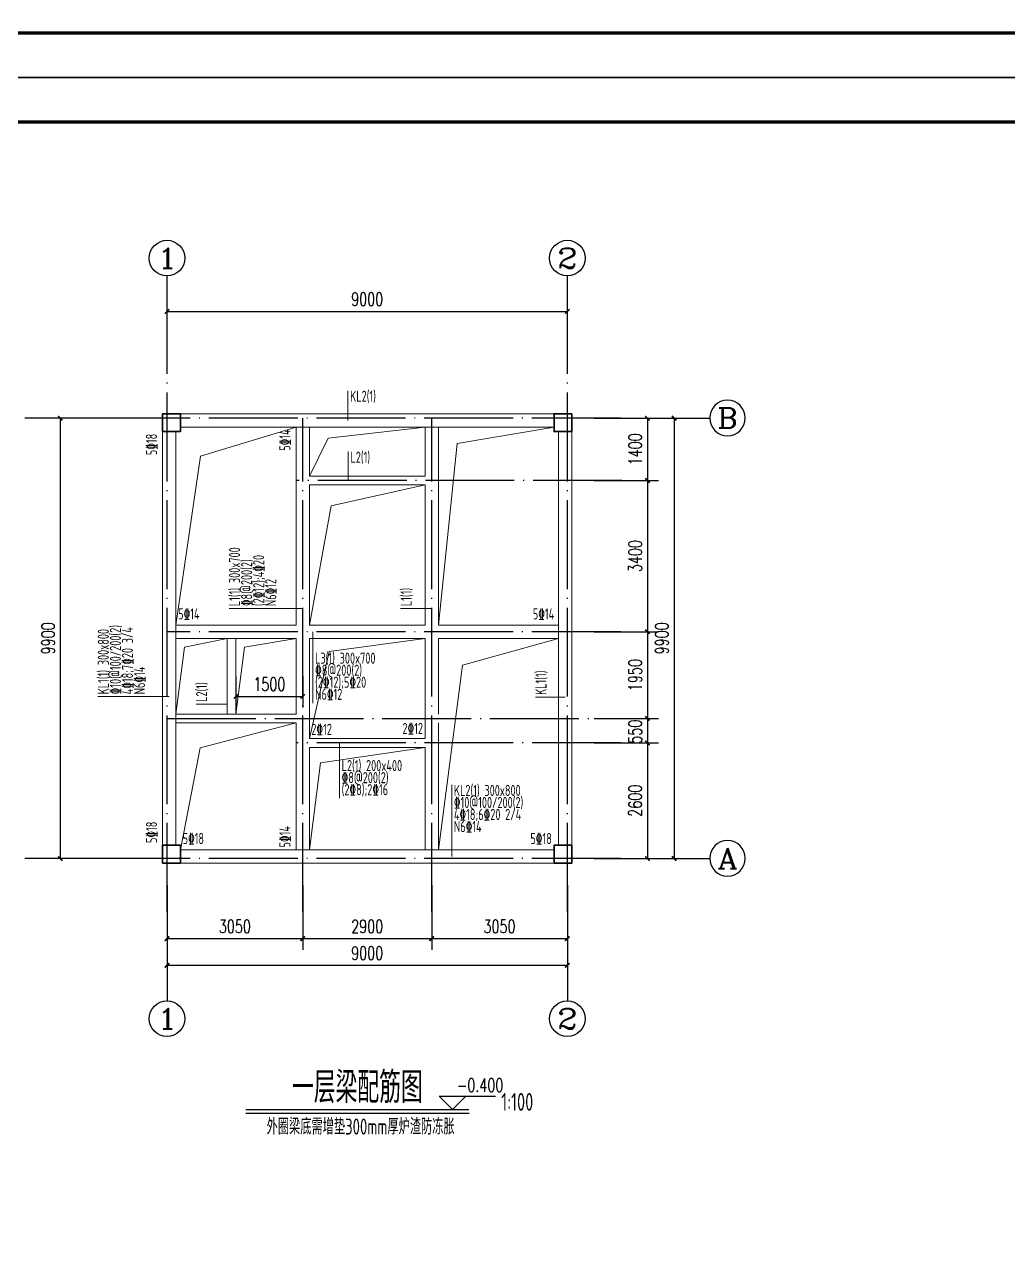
# Model space of a CAD drawing. Header units: millimetres. Extents: x -200227 to -56397, y -1079909 to -961109.
# Drawn here: x -147708 to -125595, y -1047078 to -1019321 of the extents above; entities that cross this region are included whole.
import ezdxf
from ezdxf.enums import TextEntityAlignment as Align

# ---------------------------------------------------------------- set-up
doc = ezdxf.new("R2010")
doc.units = ezdxf.units.MM
doc.header["$LTSCALE"] = 1000
doc.linetypes.add('DOTE', pattern=[2.42, 2, -0.2, 0.02, -0.2])
for name, color, linetype in [('AXIS', 3, 'Continuous'), ('AXIS_TEXT', 7, 'Continuous'), ('DIM', 3, 'Continuous'), ('DIM_ELEV', 3, 'Continuous'), ('DOTE', 8, 'DOTE'), ('PUB_TEXT', 7, 'Continuous'), ('TEXT', 7, 'Continuous'), ('图框线', 7, 'Continuous'), ('文字', 255, 'Continuous')]:
    doc.layers.add(name, color=color, linetype=linetype)
for name, color, linetype, lineweight in [('板洞边线', 253, 'Continuous', 18), ('梁原位标注', 7, 'Continuous', 18), ('梁名称编号', 2, 'Continuous', 18), ('梁标注引线', 2, 'Continuous', 18), ('梁集中标注', 2, 'Continuous', 18), ('砼柱', 2, 'Continuous', 35), ('砼梁', 4, 'Continuous', 18)]:
    doc.layers.add(name, color=color, linetype=linetype, lineweight=lineweight)
doc.styles.add('_TCH_AXIS', font='COMPLEX', dxfattribs={"bigfont": 'GBCBIG'})
doc.styles.add('_TCH_DIM', font='SIMPLEX', dxfattribs={"bigfont": 'GBCBIG'})
doc.styles.add('_TCH_DIM_T3', font='SIMPLEX', dxfattribs={"width": 0.705882, "bigfont": 'GBCBIG'})
doc.styles.add('COMPLEX', font='complex.shx', dxfattribs={"bigfont": 'gbcbig.shx'})
doc.styles.add('HZTXT_50', font='tssdeng2.shx', dxfattribs={"width": 0.7, "bigfont": 'hztxt.shx'})
doc.styles.add('TSSD_Dimension', font='tssdeng.shx', dxfattribs={"width": 0.7, "bigfont": 'hztxt.shx'})
doc.styles.add('样式 1', font='yjkeng.shx', dxfattribs={"width": 0.7, "height": 250, "bigfont": 'yjkchn.shx'})
doc.dimstyles.new('_TCH_ARCH&&100', dxfattribs={"dimtxt": 297.5, "dimasz": 100, "dimexe": 250, "dimexo": 300, "dimgap": 126.25, "dimtad": 1, "dimdec": 0, "dimzin": 0, "dimdsep": 46, "dimtxsty": '_TCH_DIM_T3', "dimblk": 'ARCHTICK', "dimcen": 0.09, "dimclrt": 7, "dimazin": 2, "dimtfac": 1, "dimtdec": 0, "dimtix": 1, "dimtmove": 2, "dimatfit": 3, "dimfxl": 1, "dimtolj": 1, "dimtzin": 0, "dimarcsym": 0})

# ---------------------------------------------------------------- blocks, each defined once
blk = doc.blocks.new('_ArchTick')
at = {"color": 0, "const_width": 0.35}
blk.add_lwpolyline([(-0.5, -0.5), (0.5, 0.5)], dxfattribs=at)
blk = doc.blocks.new('*D94')
at = {"layer": 'AXIS', "color": 0, "lineweight": -2, "transparency": 16777216}
for p, q in [((-144508, -1026968), (-144508, -1025518)), ((-135508, -1026968), (-135508, -1025518)), ((-144508, -1025768), (-135508, -1025768))]:
    blk.add_line(p, q, dxfattribs=at)
at = {"layer": 'Defpoints', "color": 0, "transparency": 16777216}
for p in [(-135508, -1025768), (-144508, -1027268), (-135508, -1027268)]:
    blk.add_point(p, dxfattribs=at)
at = {"layer": 'AXIS', "color": 0, "lineweight": -2, "transparency": 16777216, "xscale": 100, "yscale": 100, "zscale": 100, "rotation": 180}
blk.add_blockref('_ArchTick', (-144508, -1025768), dxfattribs=at)
at = {"layer": 'AXIS', "color": 0, "lineweight": -2, "transparency": 16777216, "xscale": 100, "yscale": 100, "zscale": 100}
blk.add_blockref('_ArchTick', (-135508, -1025768), dxfattribs=at)
at = {"layer": 'AXIS', "color": 7, "transparency": 16777216, "insert": (-140008, -1025493), "char_height": 297.5, "attachment_point": 5, "style": '_TCH_DIM_T3'}
blk.add_mtext('\\A1;9000', dxfattribs=at)
blk = doc.blocks.new('*D95')
at = {"layer": 'AXIS', "color": 0, "lineweight": -2, "transparency": 16777216}
for p, q in [((-144508, -1039268), (-144508, -1040718)), ((-135508, -1039268), (-135508, -1040718)), ((-144508, -1040468), (-135508, -1040468))]:
    blk.add_line(p, q, dxfattribs=at)
at = {"layer": 'Defpoints', "color": 0, "transparency": 16777216}
for p in [(-144508, -1038968), (-135508, -1038968), (-135508, -1040468)]:
    blk.add_point(p, dxfattribs=at)
at = {"layer": 'AXIS', "color": 0, "lineweight": -2, "transparency": 16777216, "xscale": 100, "yscale": 100, "zscale": 100, "rotation": 180}
blk.add_blockref('_ArchTick', (-144508, -1040468), dxfattribs=at)
at = {"layer": 'AXIS', "color": 0, "lineweight": -2, "transparency": 16777216, "xscale": 100, "yscale": 100, "zscale": 100}
blk.add_blockref('_ArchTick', (-135508, -1040468), dxfattribs=at)
at = {"layer": 'AXIS', "color": 7, "transparency": 16777216, "insert": (-140008, -1040193), "char_height": 297.5, "attachment_point": 5, "style": '_TCH_DIM_T3'}
blk.add_mtext('\\A1;9000', dxfattribs=at)
blk = doc.blocks.new('*D96')
at = {"layer": 'AXIS', "color": 0, "lineweight": -2, "transparency": 16777216}
for p, q in [((-145708, -1028168), (-147158, -1028168)), ((-146908, -1028168), (-146908, -1038068)), ((-145708, -1038068), (-147158, -1038068))]:
    blk.add_line(p, q, dxfattribs=at)
at = {"layer": 'Defpoints', "color": 0, "transparency": 16777216}
for p in [(-145408, -1028168), (-146908, -1038068), (-145408, -1038068)]:
    blk.add_point(p, dxfattribs=at)
at = {"layer": 'AXIS', "color": 0, "lineweight": -2, "transparency": 16777216, "xscale": 100, "yscale": 100, "zscale": 100}
for p, rotation in [((-146908, -1028168), 90), ((-146908, -1038068), 270)]:
    blk.add_blockref('_ArchTick', p, dxfattribs=dict(at, rotation=rotation))
at = {"layer": 'AXIS', "color": 7, "transparency": 16777216, "insert": (-147183, -1033118), "char_height": 297.5, "attachment_point": 5, "rotation": 90, "style": '_TCH_DIM_T3'}
blk.add_mtext('\\A1;9900', dxfattribs=at)
blk = doc.blocks.new('_AXISO')
blk.add_circle((0, 0), 0.5)
at = {"color": 7, "style": 'COMPLEX', "width": 1.041667}
blk.add_attdef('A', text='', height=0.56, dxfattribs=at).set_placement((-0.25, -0.28), (0.25, -0.28), align=Align.FIT)
blk = doc.blocks.new('*D97')
at = {"layer": 'AXIS', "color": 0, "lineweight": -2, "transparency": 16777216}
for p, q in [((-134308, -1028168), (-132858, -1028168)), ((-133108, -1028168), (-133108, -1038068)), ((-134308, -1038068), (-132858, -1038068))]:
    blk.add_line(p, q, dxfattribs=at)
at = {"layer": 'Defpoints', "color": 0, "transparency": 16777216}
for p in [(-134608, -1028168), (-134608, -1038068), (-133108, -1038068)]:
    blk.add_point(p, dxfattribs=at)
at = {"layer": 'AXIS', "color": 0, "lineweight": -2, "transparency": 16777216, "xscale": 100, "yscale": 100, "zscale": 100}
for p, rotation in [((-133108, -1028168), 90), ((-133108, -1038068), 270)]:
    blk.add_blockref('_ArchTick', p, dxfattribs=dict(at, rotation=rotation))
at = {"layer": 'AXIS', "color": 7, "transparency": 16777216, "insert": (-133383, -1033118), "char_height": 297.5, "attachment_point": 5, "rotation": 90, "style": '_TCH_DIM_T3'}
blk.add_mtext('\\A1;9900', dxfattribs=at)
blk = doc.blocks.new('*D98')
at = {"layer": 'AXIS', "color": 0, "lineweight": -2, "transparency": 16777216}
for p, q in [((-134908, -1032968), (-133458, -1032968)), ((-133708, -1032968), (-133708, -1034918)), ((-134908, -1034918), (-133458, -1034918))]:
    blk.add_line(p, q, dxfattribs=at)
at = {"layer": 'Defpoints', "color": 0, "transparency": 16777216}
for p in [(-135208, -1032968), (-135208, -1034918), (-133708, -1034918)]:
    blk.add_point(p, dxfattribs=at)
at = {"layer": 'AXIS', "color": 0, "lineweight": -2, "transparency": 16777216, "xscale": 100, "yscale": 100, "zscale": 100}
for p, rotation in [((-133708, -1032968), 90), ((-133708, -1034918), 270)]:
    blk.add_blockref('_ArchTick', p, dxfattribs=dict(at, rotation=rotation))
at = {"layer": 'AXIS', "color": 7, "transparency": 16777216, "insert": (-133983, -1033943), "char_height": 297.5, "attachment_point": 5, "rotation": 90, "style": '_TCH_DIM_T3'}
blk.add_mtext('\\A1;1950', dxfattribs=at)
blk = doc.blocks.new('*D99')
at = {"layer": 'AXIS', "color": 0, "lineweight": -2, "transparency": 16777216}
for p, q in [((-144508, -1038668), (-144508, -1040118)), ((-141458, -1038668), (-141458, -1040118)), ((-144508, -1039868), (-141458, -1039868))]:
    blk.add_line(p, q, dxfattribs=at)
at = {"layer": 'Defpoints', "color": 0, "transparency": 16777216}
for p in [(-144508, -1038368), (-141458, -1038368), (-141458, -1039868)]:
    blk.add_point(p, dxfattribs=at)
at = {"layer": 'AXIS', "color": 0, "lineweight": -2, "transparency": 16777216, "xscale": 100, "yscale": 100, "zscale": 100, "rotation": 180}
blk.add_blockref('_ArchTick', (-144508, -1039868), dxfattribs=at)
at = {"layer": 'AXIS', "color": 0, "lineweight": -2, "transparency": 16777216, "xscale": 100, "yscale": 100, "zscale": 100}
blk.add_blockref('_ArchTick', (-141458, -1039868), dxfattribs=at)
at = {"layer": 'AXIS', "color": 7, "transparency": 16777216, "insert": (-142983, -1039593), "char_height": 297.5, "attachment_point": 5, "style": '_TCH_DIM_T3'}
blk.add_mtext('\\A1;3050', dxfattribs=at)
blk = doc.blocks.new('*D100')
at = {"layer": 'AXIS', "color": 0, "lineweight": -2, "transparency": 16777216}
for p, q in [((-141458, -1038668), (-141458, -1040118)), ((-138558, -1038668), (-138558, -1040118)), ((-141458, -1039868), (-138558, -1039868))]:
    blk.add_line(p, q, dxfattribs=at)
at = {"layer": 'Defpoints', "color": 0, "transparency": 16777216}
for p in [(-141458, -1038368), (-138558, -1038368), (-138558, -1039868)]:
    blk.add_point(p, dxfattribs=at)
at = {"layer": 'AXIS', "color": 0, "lineweight": -2, "transparency": 16777216, "xscale": 100, "yscale": 100, "zscale": 100, "rotation": 180}
blk.add_blockref('_ArchTick', (-141458, -1039868), dxfattribs=at)
at = {"layer": 'AXIS', "color": 0, "lineweight": -2, "transparency": 16777216, "xscale": 100, "yscale": 100, "zscale": 100}
blk.add_blockref('_ArchTick', (-138558, -1039868), dxfattribs=at)
at = {"layer": 'AXIS', "color": 7, "transparency": 16777216, "insert": (-140008, -1039593), "char_height": 297.5, "attachment_point": 5, "style": '_TCH_DIM_T3'}
blk.add_mtext('\\A1;2900', dxfattribs=at)
blk = doc.blocks.new('*D101')
at = {"layer": 'AXIS', "color": 0, "lineweight": -2, "transparency": 16777216}
for p, q in [((-138558, -1038668), (-138558, -1040118)), ((-135508, -1038668), (-135508, -1040118)), ((-138558, -1039868), (-135508, -1039868))]:
    blk.add_line(p, q, dxfattribs=at)
at = {"layer": 'Defpoints', "color": 0, "transparency": 16777216}
for p in [(-138558, -1038368), (-135508, -1038368), (-135508, -1039868)]:
    blk.add_point(p, dxfattribs=at)
at = {"layer": 'AXIS', "color": 0, "lineweight": -2, "transparency": 16777216, "xscale": 100, "yscale": 100, "zscale": 100, "rotation": 180}
blk.add_blockref('_ArchTick', (-138558, -1039868), dxfattribs=at)
at = {"layer": 'AXIS', "color": 0, "lineweight": -2, "transparency": 16777216, "xscale": 100, "yscale": 100, "zscale": 100}
blk.add_blockref('_ArchTick', (-135508, -1039868), dxfattribs=at)
at = {"layer": 'AXIS', "color": 7, "transparency": 16777216, "insert": (-137033, -1039593), "char_height": 297.5, "attachment_point": 5, "style": '_TCH_DIM_T3'}
blk.add_mtext('\\A1;3050', dxfattribs=at)
blk = doc.blocks.new('*D102')
at = {"layer": 'AXIS', "color": 0, "lineweight": -2, "transparency": 16777216}
for p, q in [((-134908, -1028168), (-133458, -1028168)), ((-133708, -1028168), (-133708, -1029568)), ((-134908, -1029568), (-133458, -1029568))]:
    blk.add_line(p, q, dxfattribs=at)
at = {"layer": 'Defpoints', "color": 0, "transparency": 16777216}
for p in [(-135208, -1028168), (-135208, -1029568), (-133708, -1029568)]:
    blk.add_point(p, dxfattribs=at)
at = {"layer": 'AXIS', "color": 0, "lineweight": -2, "transparency": 16777216, "xscale": 100, "yscale": 100, "zscale": 100}
for p, rotation in [((-133708, -1028168), 90), ((-133708, -1029568), 270)]:
    blk.add_blockref('_ArchTick', p, dxfattribs=dict(at, rotation=rotation))
at = {"layer": 'AXIS', "color": 7, "transparency": 16777216, "insert": (-133983, -1028868), "char_height": 297.5, "attachment_point": 5, "rotation": 90, "style": '_TCH_DIM_T3'}
blk.add_mtext('\\A1;1400', dxfattribs=at)
blk = doc.blocks.new('*D103')
at = {"layer": 'AXIS', "color": 0, "lineweight": -2, "transparency": 16777216}
for p, q in [((-134908, -1029568), (-133458, -1029568)), ((-133708, -1029568), (-133708, -1032968)), ((-134908, -1032968), (-133458, -1032968))]:
    blk.add_line(p, q, dxfattribs=at)
at = {"layer": 'Defpoints', "color": 0, "transparency": 16777216}
for p in [(-135208, -1029568), (-135208, -1032968), (-133708, -1032968)]:
    blk.add_point(p, dxfattribs=at)
at = {"layer": 'AXIS', "color": 0, "lineweight": -2, "transparency": 16777216, "xscale": 100, "yscale": 100, "zscale": 100}
for p, rotation in [((-133708, -1029568), 90), ((-133708, -1032968), 270)]:
    blk.add_blockref('_ArchTick', p, dxfattribs=dict(at, rotation=rotation))
at = {"layer": 'AXIS', "color": 7, "transparency": 16777216, "insert": (-133983, -1031268), "char_height": 297.5, "attachment_point": 5, "rotation": 90, "style": '_TCH_DIM_T3'}
blk.add_mtext('\\A1;3400', dxfattribs=at)
blk = doc.blocks.new('*D104')
at = {"layer": 'AXIS', "color": 0, "lineweight": -2, "transparency": 16777216}
for p, q in [((-134908, -1035468), (-133458, -1035468)), ((-133708, -1035468), (-133708, -1038068)), ((-134908, -1038068), (-133458, -1038068))]:
    blk.add_line(p, q, dxfattribs=at)
at = {"layer": 'Defpoints', "color": 0, "transparency": 16777216}
for p in [(-135208, -1035468), (-135208, -1038068), (-133708, -1038068)]:
    blk.add_point(p, dxfattribs=at)
at = {"layer": 'AXIS', "color": 0, "lineweight": -2, "transparency": 16777216, "xscale": 100, "yscale": 100, "zscale": 100}
for p, rotation in [((-133708, -1035468), 90), ((-133708, -1038068), 270)]:
    blk.add_blockref('_ArchTick', p, dxfattribs=dict(at, rotation=rotation))
at = {"layer": 'AXIS', "color": 7, "transparency": 16777216, "insert": (-133983, -1036768), "char_height": 297.5, "attachment_point": 5, "rotation": 90, "style": '_TCH_DIM_T3'}
blk.add_mtext('\\A1;2600', dxfattribs=at)
blk = doc.blocks.new('*D105')
at = {"layer": 'AXIS', "color": 0, "lineweight": -2, "transparency": 16777216}
for p, q in [((-134908, -1034918), (-133458, -1034918)), ((-133708, -1034918), (-133708, -1035468)), ((-134908, -1035468), (-133458, -1035468))]:
    blk.add_line(p, q, dxfattribs=at)
at = {"layer": 'Defpoints', "color": 0, "transparency": 16777216}
for p in [(-135208, -1034918), (-135208, -1035468), (-133708, -1035468)]:
    blk.add_point(p, dxfattribs=at)
at = {"layer": 'AXIS', "color": 0, "lineweight": -2, "transparency": 16777216, "xscale": 100, "yscale": 100, "zscale": 100}
for p, rotation in [((-133708, -1034918), 90), ((-133708, -1035468), 270)]:
    blk.add_blockref('_ArchTick', p, dxfattribs=dict(at, rotation=rotation))
at = {"layer": 'AXIS', "color": 7, "transparency": 16777216, "insert": (-133983, -1035215), "char_height": 297.5, "attachment_point": 5, "rotation": 90, "style": '_TCH_DIM_T3'}
blk.add_mtext('\\A1;550', dxfattribs=at)
blk = doc.blocks.new('图框1')
at = {"layer": '图框线'}
blk.add_lwpolyline([(444470, -85144), (528570, -85144), (528570, -25744), (444470, -25744)], close=True, dxfattribs=at)
at = {"layer": '图框线', "const_width": 80}
blk.add_lwpolyline([(446970, -84144), (527570, -84144), (527570, -26744), (446970, -26744)], close=True, dxfattribs=at)
blk.add_lwpolyline([(446970, -84144), (527570, -84144), (527570, -26744), (446970, -26744)], close=True, dxfattribs=at)
blk = doc.blocks.new('*D88')
at = {"layer": 'AXIS', "color": 0, "lineweight": -2, "transparency": 16777216}
for p, q in [((-142958, -1033976), (-142958, -1034675)), ((-141458, -1033976), (-141458, -1034675)), ((-142958, -1034425), (-141458, -1034425))]:
    blk.add_line(p, q, dxfattribs=at)
at = {"layer": 'Defpoints', "color": 0, "transparency": 16777216}
for p in [(-142958, -1033676), (-141458, -1033676), (-141458, -1034425)]:
    blk.add_point(p, dxfattribs=at)
at = {"layer": 'AXIS', "color": 0, "lineweight": -2, "transparency": 16777216, "xscale": 100, "yscale": 100, "zscale": 100, "rotation": 180}
blk.add_blockref('_ArchTick', (-142958, -1034425), dxfattribs=at)
at = {"layer": 'AXIS', "color": 0, "lineweight": -2, "transparency": 16777216, "xscale": 100, "yscale": 100, "zscale": 100}
blk.add_blockref('_ArchTick', (-141458, -1034425), dxfattribs=at)
at = {"layer": 'AXIS', "color": 7, "transparency": 16777216, "insert": (-142208, -1034150), "char_height": 297.5, "attachment_point": 5, "style": '_TCH_DIM_T3'}
blk.add_mtext('\\A1;1500', dxfattribs=at)

msp = doc.modelspace()

# ---------------------------------------------------------------- linework, layer by layer
at = {"layer": 'AXIS'}
for p, q in [((-144507.8, -1026368.3), (-144507.8, -1024968.3)), ((-135507.8, -1026368.3), (-135507.8, -1024968.3)), ((-146307.6, -1028168.3), (-147707.6, -1028168.3)), ((-133707.9, -1028168.3), (-132307.9, -1028168.3)), ((-146307.6, -1038068.3), (-147707.6, -1038068.3)), ((-133707.9, -1038068.3), (-132307.9, -1038068.3)), ((-144507.8, -1039868.3), (-144507.8, -1041268.3)), ((-135507.8, -1039868.3), (-135507.8, -1041268.3))]:
    msp.add_line(p, q, dxfattribs=at)
at = {"layer": 'DIM', "linetype": 'Continuous'}
msp.add_line((-142739.4, -1043793.1), (-137717.9, -1043793.1), dxfattribs=at)
at = {"layer": 'DIM', "linetype": 'Continuous', "const_width": 35}
msp.add_lwpolyline([(-142739.4, -1043713.1), (-137717.9, -1043713.1)], dxfattribs=at)
at = {"layer": 'DIM_ELEV'}
for p, q in [((-138087.1, -1043713.1), (-138387.1, -1043413.1)), ((-138387.1, -1043413.1), (-137121.1, -1043413.1)), ((-138087.1, -1043713.1), (-137787.1, -1043413.1))]:
    msp.add_line(p, q, dxfattribs=at)
at = {"layer": 'DOTE', "color": 253, "linetype": 'DOTE'}
for p, q in [((-144507.8, -1039268.3), (-144507.8, -1026968.3)), ((-135507.8, -1039268.3), (-135507.8, -1026968.3)), ((-134307.8, -1028168.3), (-145707.6, -1028168.3)), ((-141457.8, -1039268.3), (-141457.8, -1028168.3)), ((-138557.8, -1039268.3), (-138557.8, -1028168.3)), ((-134280.5, -1029568.3), (-141607.6, -1029568.3)), ((-134307.8, -1032968.3), (-144507.8, -1032968.3)), ((-144507.8, -1034918.3), (-134307.8, -1034918.3)), ((-134302.8, -1035468.3), (-141607.6, -1035468.3)), ((-134307.8, -1038068.3), (-145707.6, -1038068.3))]:
    msp.add_line(p, q, dxfattribs=at)
at = {"layer": '板洞边线', "lineweight": 18}
for p, q in [((-144207.6, -1028468.3), (-144207.6, -1028368.3)), ((-141607.6, -1028368.3), (-143758.5, -1029022.5)), ((-140888.2, -1028620.2), (-138707.6, -1028368.3)), ((-135807.6, -1028368.3), (-137986.1, -1028739.8)), ((-135807.6, -1028368.3), (-135807.6, -1028389.8)), ((-144307.6, -1028468.3), (-144207.6, -1028468.3)), ((-141307.6, -1029468.3), (-140888.2, -1028620.2)), ((-137986.1, -1028739.8), (-138407.6, -1032818.3)), ((-143758.5, -1029022.5), (-144307.6, -1032818.3)), ((-140819.7, -1030141.2), (-138707.6, -1029668.3)), ((-141307.6, -1032818.3), (-140819.7, -1030141.2)), ((-144112.9, -1033313), (-143157.6, -1033118.3)), ((-142762.9, -1033313), (-141607.6, -1033118.3)), ((-140865.7, -1033410.2), (-138707.6, -1033118.3)), ((-137863.5, -1033719.5), (-135707.6, -1033118.3)), ((-144307.6, -1034818.3), (-144112.9, -1033313)), ((-142957.6, -1034818.3), (-142762.9, -1033313)), ((-141307.6, -1035368.3), (-140865.7, -1033410.2)), ((-138407.6, -1037868.3), (-137863.5, -1033719.5)), ((-141607.6, -1035018.3), (-143759.6, -1035580.3)), ((-143759.6, -1035580.3), (-144207.6, -1037868.3)), ((-141056.8, -1035919.1), (-138707.6, -1035568.3)), ((-141307.6, -1037868.3), (-141056.8, -1035919.1)), ((-144287.5, -1037768.3), (-144307.6, -1037768.3)), ((-144286.1, -1037768.3), (-144307.6, -1037768.3))]:
    msp.add_line(p, q, dxfattribs=at)
at = {"layer": '梁标注引线', "color": 6, "lineweight": 18}
for p, q in [((-140441.3, -1028218.3), (-140441.3, -1027549.1)), ((-146064.3, -1034426.9), (-144457.6, -1034426.9)), ((-135557.6, -1034439.7), (-136226.8, -1034439.7)), ((-138108.5, -1036411.6), (-138108.5, -1038018.3))]:
    msp.add_line(p, q, dxfattribs=at)
at = {"layer": '梁标注引线', "color": 3, "lineweight": 18}
for p, q in [((-140434.5, -1029568.3), (-140434.5, -1028920.2)), ((-143114.3, -1032443.3), (-141457.6, -1032443.3)), ((-138557.6, -1032443.3), (-139255.7, -1032443.3)), ((-141229, -1032968.3), (-141229, -1034575)), ((-143157.6, -1034596.4), (-143855.7, -1034596.4)), ((-140632.6, -1035468.3), (-140632.6, -1036707.4))]:
    msp.add_line(p, q, dxfattribs=at)
at = {"layer": '砼柱', "lineweight": 35}
for points in [[(-144207.6, -1028068.3), (-144607.6, -1028068.3), (-144607.6, -1028468.3), (-144207.6, -1028468.3)], [(-135407.6, -1028068.3), (-135807.6, -1028068.3), (-135807.6, -1028468.3), (-135407.6, -1028468.3)], [(-144207.6, -1037768.3), (-144607.6, -1037768.3), (-144607.6, -1038168.3), (-144207.6, -1038168.3)], [(-144207.6, -1037768.3), (-144607.6, -1037768.3), (-144607.6, -1038168.3), (-144207.6, -1038168.3)], [(-135407.6, -1037768.3), (-135807.6, -1037768.3), (-135807.6, -1038168.3), (-135407.6, -1038168.3)]]:
    msp.add_lwpolyline(points, close=True, dxfattribs=at)
at = {"layer": '砼梁', "lineweight": 18}
for p, q in [((-141507.6, -1028068.3), (-144207.6, -1028068.3)), ((-138507.6, -1028068.3), (-141507.6, -1028068.3)), ((-135807.6, -1028068.3), (-138507.6, -1028068.3)), ((-144207.6, -1028368.3), (-141507.6, -1028368.3)), ((-141607.6, -1028368.3), (-141607.6, -1029568.3)), ((-141507.6, -1028368.3), (-138507.6, -1028368.3)), ((-141307.6, -1029468.3), (-141307.6, -1028368.3)), ((-138707.6, -1028368.3), (-138707.6, -1029468.3)), ((-138507.6, -1028368.3), (-135807.6, -1028368.3)), ((-138407.6, -1029568.3), (-138407.6, -1028368.3)), ((-144607.6, -1028468.3), (-144607.6, -1032968.3)), ((-144307.6, -1032968.2), (-144307.6, -1028468.3)), ((-135707.6, -1028468.3), (-135707.6, -1032968.2)), ((-135407.6, -1032968.3), (-135407.6, -1028468.3)), ((-138707.6, -1029468.3), (-141307.6, -1029468.3)), ((-141607.6, -1029568.3), (-141607.6, -1032818.3)), ((-141307.6, -1032818.3), (-141307.6, -1029668.3)), ((-141307.6, -1029668.3), (-138707.6, -1029668.3)), ((-138707.6, -1029668.3), (-138707.6, -1032818.3)), ((-138407.6, -1032818.3), (-138407.6, -1029568.3)), ((-141607.6, -1032818.3), (-144307.6, -1032818.3)), ((-138707.6, -1032818.3), (-141307.6, -1032818.3)), ((-135707.6, -1032818.3), (-138407.6, -1032818.3)), ((-144607.6, -1032968.3), (-144607.6, -1034918.3)), ((-144307.6, -1034918.3), (-144307.6, -1032968.3)), ((-144307.6, -1033118.3), (-141607.6, -1033118.3)), ((-143157.6, -1033118.3), (-143157.6, -1034818.3)), ((-142957.6, -1034818.3), (-142957.6, -1033118.3)), ((-141607.6, -1033118.3), (-141607.6, -1034818.3)), ((-141307.6, -1033118.3), (-138707.6, -1033118.3)), ((-141307.6, -1034918.3), (-141307.6, -1033118.3)), ((-138707.6, -1033118.3), (-138707.6, -1034918.3)), ((-138407.6, -1033118.3), (-135707.6, -1033118.3)), ((-138407.6, -1034818.3), (-138407.6, -1033118.3)), ((-135707.6, -1032968.3), (-135707.6, -1034918.3)), ((-135407.6, -1034918.3), (-135407.6, -1032968.3)), ((-144607.6, -1034918.3), (-144607.6, -1037768.3)), ((-141607.6, -1034818.3), (-144307.6, -1034818.3)), ((-144307.6, -1037768.3), (-144307.6, -1034918.3)), ((-144307.6, -1035018.3), (-141607.6, -1035018.3)), ((-141607.6, -1035018.3), (-141607.6, -1035468.3)), ((-141307.6, -1035368.3), (-141307.6, -1034918.3)), ((-138707.6, -1034918.3), (-138707.6, -1035368.3)), ((-138407.6, -1035468.3), (-138407.6, -1035018.3)), ((-135707.6, -1034918.3), (-135707.6, -1037768.3)), ((-135407.6, -1037768.3), (-135407.6, -1034918.3)), ((-141607.6, -1035468.3), (-141607.6, -1037868.3)), ((-138707.6, -1035368.3), (-141307.6, -1035368.3)), ((-141307.6, -1037868.3), (-141307.6, -1035568.3)), ((-141307.6, -1035568.3), (-138707.6, -1035568.3)), ((-138707.6, -1035568.3), (-138707.6, -1037868.3)), ((-138407.6, -1037868.3), (-138407.6, -1035468.3)), ((-141507.6, -1037868.3), (-144207.6, -1037868.3)), ((-138507.6, -1037868.3), (-141507.6, -1037868.3)), ((-135807.6, -1037868.3), (-138507.6, -1037868.3)), ((-144207.6, -1038168.3), (-141507.6, -1038168.3)), ((-141507.6, -1038168.3), (-138507.6, -1038168.3)), ((-138507.6, -1038168.3), (-135807.6, -1038168.3))]:
    msp.add_line(p, q, dxfattribs=at)

# ---------------------------------------------------------------- block references
for p in [(-623697, -935364.8), (-623697, -994764.8)]:
    msp.add_blockref('图框1', p)
at = {"layer": 'AXIS'}
ref = msp.add_blockref('_AXISO', (-144507.8, -1024568.3), dxfattribs=dict(at, xscale=800, yscale=800, zscale=800))
ref.add_attrib('A', '1', dxfattribs={"layer": 'AXIS_TEXT', "height": 452.5, "style": '_TCH_AXIS', "width": 2.333333}).set_placement((-144734, -1024794.6), (-144281.5, -1024794.6), align=Align.FIT)
ref = msp.add_blockref('_AXISO', (-135507.8, -1024568.3), dxfattribs=dict(at, xscale=800, yscale=800, zscale=800))
ref.add_attrib('A', '2', dxfattribs={"layer": 'AXIS_TEXT', "height": 452.5, "style": '_TCH_AXIS', "width": 1.5}).set_placement((-135734, -1024794.6), (-135281.5, -1024794.6), align=Align.FIT)
ref = msp.add_blockref('_AXISO', (-131907.9, -1028162.7), dxfattribs=dict(at, xscale=-800, yscale=800, zscale=800))
ref.add_attrib('A', 'B', dxfattribs={"layer": 'AXIS_TEXT', "height": 452.5, "style": '_TCH_AXIS', "width": 1.235294}).set_placement((-132134.1, -1028389), (-131681.6, -1028389), align=Align.FIT)
ref = msp.add_blockref('_AXISO', (-131907.9, -1038062.7), dxfattribs=dict(at, xscale=-800, yscale=800, zscale=800))
ref.add_attrib('A', 'A', dxfattribs={"layer": 'AXIS_TEXT', "height": 452.5, "style": '_TCH_AXIS', "width": 1.166667}).set_placement((-132134.1, -1038289), (-131681.6, -1038289), align=Align.FIT)
ref = msp.add_blockref('_AXISO', (-144507.8, -1041668.3), dxfattribs=dict(at, xscale=800, yscale=800, zscale=800))
ref.add_attrib('A', '1', dxfattribs={"layer": 'AXIS_TEXT', "height": 452.5, "style": '_TCH_AXIS', "width": 2.333333}).set_placement((-144734, -1041894.6), (-144281.5, -1041894.6), align=Align.FIT)
ref = msp.add_blockref('_AXISO', (-135507.8, -1041668.3), dxfattribs=dict(at, xscale=800, yscale=800, zscale=800))
ref.add_attrib('A', '2', dxfattribs={"layer": 'AXIS_TEXT', "height": 452.5, "style": '_TCH_AXIS', "width": 1.5}).set_placement((-135734, -1041894.6), (-135281.5, -1041894.6), align=Align.FIT)

# ---------------------------------------------------------------- texts
at = {"layer": 'PUB_TEXT', "style": '_TCH_DIM', "width": 0.705882}
msp.add_text('-0.400', height=297.5, dxfattribs=at).set_placement((-137991.1, -1043313))
at = {"layer": 'TEXT', "style": 'HZTXT_50', "width": 0.7}
msp.add_text('一层梁配筋图', height=700, dxfattribs=at).set_placement((-140228.7, -1043563.1), align=Align.CENTER)
msp.add_text('1:100', height=400, dxfattribs=at).set_placement((-136994.6, -1043738))
at = {"layer": '文字', "color": 7, "style": 'TSSD_Dimension', "width": 0.7}
msp.add_text('外圈梁底需增垫300mm厚炉渣防冻胀', height=360, dxfattribs=at).set_placement((-142268.5, -1044273.5))
at = {"layer": '梁原位标注', "style": '样式 1', "width": 0.7}
msp.add_text('5\x8418', height=250, rotation=90, dxfattribs=at).set_placement((-144657.6, -1028518.3), align=Align.BOTTOM_RIGHT)
for s, p in [('5\x8414', (-141657.6, -1028899.9)), ('5\x8418', (-144657.6, -1037718.3)), ('5\x8414', (-141657.6, -1037818.3))]:
    msp.add_text(s, height=250, rotation=90, dxfattribs=at).set_placement(p, align=Align.BOTTOM_LEFT)
for s, p in [('5\x8414', (-144257.6, -1032768.3)), ('5\x8414', (-136284.2, -1032768.3)), ('2\x8412', (-141263.4, -1035363.1)), ('5\x8418', (-144157.6, -1037818.3))]:
    msp.add_text(s, height=250, dxfattribs=at).set_placement(p, align=Align.BOTTOM_LEFT)
for s, p in [('2\x8412', (-138754, -1035344)), ('5\x8418', (-135857.6, -1037818.3))]:
    msp.add_text(s, height=250, dxfattribs=at).set_placement(p, align=Align.BOTTOM_RIGHT)
at = {"layer": '梁名称编号', "color": 6, "style": '样式 1', "width": 0.7}
for s, p in [('KL2(1)', (-140391.3, -1027549.1)), ('KL2(1) 300x800', (-138058.5, -1036411.6))]:
    msp.add_text(s, height=250, dxfattribs=at).set_placement(p, align=Align.TOP_LEFT)
at = {"layer": '梁名称编号', "color": 3, "style": '样式 1', "width": 0.7}
for s, p in [('L2(1)', (-140384.5, -1028920.2)), ('L2(1) 200x400', (-140582.6, -1035852.5))]:
    msp.add_text(s, height=250, dxfattribs=at).set_placement(p, align=Align.TOP_LEFT)
for s, p in [('L1(1) 300x700', (-143114.3, -1032393.3)), ('L1(1)', (-139255.7, -1032393.3)), ('L2(1)', (-143855.7, -1034546.4))]:
    msp.add_text(s, height=250, rotation=90, dxfattribs=at).set_placement(p, align=Align.TOP_LEFT)
at = {"layer": '梁名称编号', "color": 6, "style": '样式 1', "width": 0.7}
for s, p in [('KL1(1) 300x800', (-146064.3, -1034376.9)), ('KL1(1)', (-136226.8, -1034389.7))]:
    msp.add_text(s, height=250, rotation=90, dxfattribs=at).set_placement(p, align=Align.TOP_LEFT)
at = {"layer": '梁名称编号', "color": 3, "style": '样式 1', "width": 0.7}
msp.add_text('L3(1) 300x700', height=250, dxfattribs=at).set_placement((-141179, -1033762.5), align=Align.BOTTOM_LEFT)
at = {"layer": '梁集中标注', "color": 3, "style": '样式 1', "width": 0.7}
for s, p in [('\x848@200(2)', (-142843.5, -1032393.3)), ('(2\x8412);4\x8420', (-142572.7, -1032393.3)), ('N6\x8412', (-142301.8, -1032393.3))]:
    msp.add_text(s, height=250, rotation=90, dxfattribs=at).set_placement(p, align=Align.TOP_LEFT)
at = {"layer": '梁集中标注', "color": 6, "style": '样式 1', "width": 0.7}
for s, p in [('\x8410@100/200(2)', (-145793.5, -1034376.9)), ('4\x8418;7\x8420 3/4', (-145522.7, -1034376.9)), ('N6\x8414', (-145251.8, -1034376.9))]:
    msp.add_text(s, height=250, rotation=90, dxfattribs=at).set_placement(p, align=Align.TOP_LEFT)
at = {"layer": '梁集中标注', "color": 3, "style": '样式 1', "width": 0.7}
for s, p in [('\x848@200(2)', (-141179, -1034033.4)), ('(2\x8412);5\x8420 ', (-141179, -1034304.2)), ('N6\x8412', (-141179, -1034575))]:
    msp.add_text(s, height=250, dxfattribs=at).set_placement(p, align=Align.BOTTOM_LEFT)
for s, p in [('\x848@200(2)', (-140582.6, -1036123.3)), ('(2\x848);2\x8416', (-140582.6, -1036394.1))]:
    msp.add_text(s, height=250, dxfattribs=at).set_placement(p, align=Align.TOP_LEFT)
at = {"layer": '梁集中标注', "color": 6, "style": '样式 1', "width": 0.7}
for s, p in [('\x8410@100/200(2)', (-138058.5, -1036682.4)), ('4\x8418;6\x8420 2/4', (-138058.5, -1036953.2)), ('N6\x8414', (-138058.5, -1037224.1))]:
    msp.add_text(s, height=250, dxfattribs=at).set_placement(p, align=Align.TOP_LEFT)

# ---------------------------------------------------------------- dimensions: what is measured, and where the dimension line sits
at = {"layer": 'AXIS', "color": 3}
for p1, p2, distance, picture, middle in [((-144507.8, -1027268.3), (-135507.8, -1027268.3), 1500, '*D94', (-140007.8, -1025493.3)), ((-145407.6, -1028168.3), (-145407.6, -1038068.3), -1500, '*D96', (-147182.6, -1033118.3)), ((-135207.9, -1028168.3), (-135207.9, -1029568.3), 1500, '*D102', (-133982.9, -1028868.3)), ((-134607.9, -1028168.3), (-134607.9, -1038068.3), 1500, '*D97', (-133382.9, -1033118.3)), ((-135207.9, -1029568.3), (-135207.9, -1032968.3), 1500, '*D103', (-133982.9, -1031268.3)), ((-135207.9, -1032968.3), (-135207.9, -1034918.3), 1500, '*D98', (-133982.9, -1033943.3)), ((-142957.6, -1033676.2), (-141457.8, -1033676.2), -749.2, '*D88', (-142207.7, -1034150.4)), ((-135207.9, -1035468.3), (-135207.9, -1038068.3), 1500, '*D104', (-133982.9, -1036768.3)), ((-144507.8, -1038368.3), (-141457.8, -1038368.3), -1500, '*D99', (-142982.8, -1039593.3)), ((-141457.8, -1038368.3), (-138557.8, -1038368.3), -1500, '*D100', (-140007.8, -1039593.3)), ((-138557.8, -1038368.3), (-135507.8, -1038368.3), -1500, '*D101', (-137032.8, -1039593.3)), ((-144507.8, -1038968.3), (-135507.8, -1038968.3), -1500, '*D95', (-140007.8, -1040193.3))]:
    dim = msp.add_aligned_dim(p1=p1, p2=p2, distance=distance, dimstyle='_TCH_ARCH&&100', dxfattribs=at)
    dim.commit()
    dim.dimension.update_dxf_attribs({"geometry": picture, "text_midpoint": middle})
dim = msp.add_linear_dim(base=(-133707.9, -1035468.3), p1=(-135207.9, -1034918.3), p2=(-135207.9, -1035468.3), angle=270, dimstyle='_TCH_ARCH&&100', dxfattribs=at)
dim.commit()
dim.dimension.update_dxf_attribs({"geometry": '*D105', "text_midpoint": (-133982.9, -1035214.8), "dimtype": 129})

doc.saveas('drawing.dxf')
